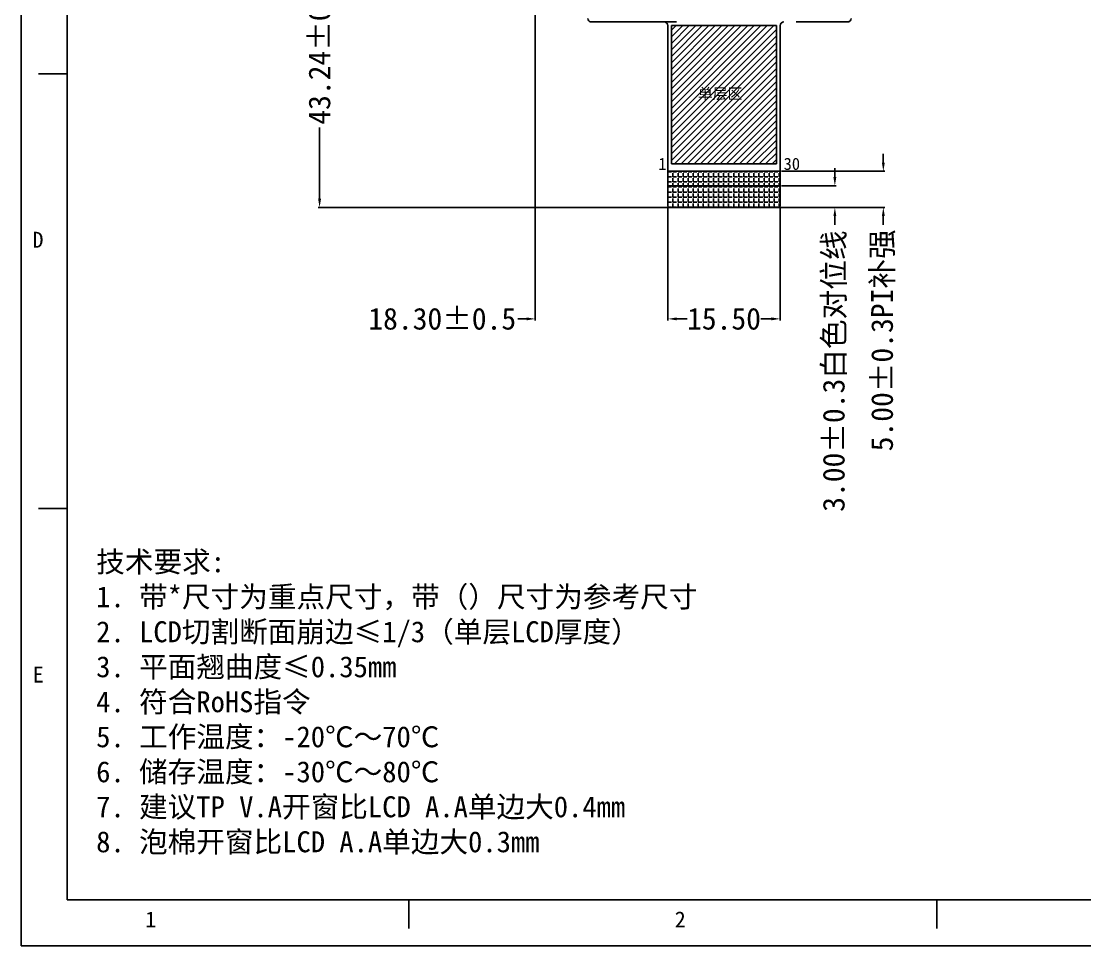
# Model space of a CAD drawing. Header units: millimetres. Extents: x 1248 to 1672, y 459 to 760.
# Drawn here: x 1248.1 to 1394.9, y 458.9 to 586.4 of the extents above; entities that cross this region are included whole.
import ezdxf

# ---------------------------------------------------------------- set-up
doc = ezdxf.new("R2010")
doc.units = ezdxf.units.MM
for name, color, linetype in [('dim', 4, 'Continuous'), ('DIM（标注）', 3, 'Continuous'), ('FPC', 7, 'Continuous')]:
    doc.layers.add(name, color=color, linetype=linetype)
doc.layers.add('DIM-S', color=3, linetype='Continuous', lineweight=5)
doc.styles.add('宋', font='', dxfattribs={"height": 2})
doc.styles.add('宋体', font='')
doc.styles.get('宋').set_extended_font_data('NSimSun')
doc.styles.get('宋体').set_extended_font_data('SimSun')
doc.dimstyles.new('LYLCM', dxfattribs={"dimtxt": 3, "dimasz": 1.2, "dimexe": 0.2, "dimexo": 0.2, "dimgap": 0.09, "dimtad": 0, "dimzin": 0, "dimdsep": 46, "dimtxsty": '宋体', "dimcen": 0.1, "dimadec": 0, "dimazin": 0, "dimtfac": 1, "dimtofl": 0, "dimtmove": 0, "dimatfit": 0, "dimldrblk": 'CLOSEDBLANK', "dimfxl": 1, "dimtolj": 1, "dimtzin": 0, "dimarcsym": 0})

# ---------------------------------------------------------------- blocks, each defined once
blk = doc.blocks.new('*D22')
at = {"layer": 'Defpoints', "color": 0}
for p in [(1319.02, 603.98), (1289.25, 560.74), (1340.47, 560.74)]:
    blk.add_point(p, dxfattribs=at)
at = {"layer": 'DIM-S', "color": 0, "lineweight": -2}
for p, q in [((1318.82, 603.98), (1289.05, 603.98)), ((1289.25, 602.78), (1289.25, 592.97)), ((1289.25, 561.94), (1289.25, 571.75)), ((1340.27, 560.74), (1289.05, 560.74))]:
    blk.add_line(p, q, dxfattribs=at)
at = {"layer": 'DIM-S', "color": 0}
for points in [[(1289.05, 602.78), (1289.45, 602.78), (1289.25, 603.98)], [(1289.05, 561.94), (1289.45, 561.94), (1289.25, 560.74)]]:
    blk.add_solid(points, dxfattribs=at)
at = {"layer": 'DIM-S', "color": 7, "insert": (1289.25, 582.36), "char_height": 3, "attachment_point": 5, "rotation": 90, "style": '宋体'}
blk.add_mtext('\\A1;43.24%%P0.5', dxfattribs=at)
blk = doc.blocks.new('_ClosedBlank')
at = {"color": 0, "linetype": 'ByBlock', "lineweight": -2}
for p, q in [((-1, 0.17), (0, 0)), ((-1, 0.17), (-1, -0.17)), ((0, 0), (-1, -0.17))]:
    blk.add_line(p, q, dxfattribs=at)
blk = doc.blocks.new('*D23')
at = {"layer": 'Defpoints', "color": 0}
for p in [(1319.02, 603.98), (1337.32, 560.94), (1319.02, 545.36)]:
    blk.add_point(p, dxfattribs=at)
at = {"layer": 'DIM-S', "color": 0, "lineweight": -2}
for p, q in [((1319.02, 603.78), (1319.02, 545.16)), ((1337.32, 560.74), (1337.32, 545.16)), ((1317.82, 545.36), (1316.62, 545.36)), ((1338.52, 545.36), (1339.72, 545.36))]:
    blk.add_line(p, q, dxfattribs=at)
at = {"layer": 'DIM-S', "color": 0}
for points in [[(1317.82, 545.56), (1317.82, 545.16), (1319.02, 545.36)], [(1338.52, 545.56), (1338.52, 545.16), (1337.32, 545.36)]]:
    blk.add_solid(points, dxfattribs=at)
at = {"layer": 'DIM-S', "color": 7, "insert": (1306.18, 545.36), "char_height": 3, "attachment_point": 5, "style": '宋体'}
blk.add_mtext('\\A1;18.30%%P0.5', dxfattribs=at)
blk = doc.blocks.new('*D30')
at = {"layer": 'Defpoints', "color": 0}
for p in [(1337.32, 560.94), (1352.82, 560.94), (1352.82, 545.36)]:
    blk.add_point(p, dxfattribs=at)
at = {"layer": 'DIM（标注）', "color": 0, "lineweight": -2}
for p, q in [((1337.32, 560.74), (1337.32, 545.16)), ((1352.82, 560.74), (1352.82, 545.16)), ((1338.52, 545.36), (1339.97, 545.36)), ((1351.62, 545.36), (1350.17, 545.36))]:
    blk.add_line(p, q, dxfattribs=at)
at = {"layer": 'DIM（标注）', "color": 0}
for points in [[(1338.52, 545.56), (1338.52, 545.16), (1337.32, 545.36)], [(1351.62, 545.56), (1351.62, 545.16), (1352.82, 545.36)]]:
    blk.add_solid(points, dxfattribs=at)
at = {"layer": 'DIM（标注）', "color": 0, "insert": (1345.07, 545.36), "char_height": 3, "attachment_point": 5, "style": '宋体'}
blk.add_mtext('\\A1;15.50', dxfattribs=at)
blk = doc.blocks.new('*D31')
at = {"layer": 'Defpoints', "color": 0}
for p in [(1352.82, 563.74), (1352.62, 560.74), (1360.37, 560.74)]:
    blk.add_point(p, dxfattribs=at)
at = {"layer": 'DIM（标注）', "color": 0, "lineweight": -2}
for p, q in [((1360.37, 564.94), (1360.37, 566.14)), ((1353.02, 563.74), (1360.57, 563.74)), ((1352.82, 560.74), (1360.57, 560.74)), ((1360.37, 559.54), (1360.37, 558.34))]:
    blk.add_line(p, q, dxfattribs=at)
at = {"layer": 'DIM（标注）', "color": 0}
for points in [[(1360.17, 564.94), (1360.57, 564.94), (1360.37, 563.74)], [(1360.17, 559.54), (1360.57, 559.54), (1360.37, 560.74)]]:
    blk.add_solid(points, dxfattribs=at)
at = {"layer": 'DIM（标注）', "color": 0, "insert": (1360.37, 538.15), "char_height": 3, "attachment_point": 5, "rotation": 90, "style": '宋体'}
blk.add_mtext('\\A1;3.00%%P0.3{\\fSimSun|b0|i0|c134|p2;白色对位线}', dxfattribs=at)
blk = doc.blocks.new('*D32')
at = {"layer": 'Defpoints', "color": 0}
for p in [(1352.82, 565.74), (1352.62, 560.74), (1367.06, 560.74)]:
    blk.add_point(p, dxfattribs=at)
at = {"layer": 'DIM（标注）', "color": 0, "lineweight": -2}
for p, q in [((1367.06, 566.94), (1367.06, 568.14)), ((1353.02, 565.74), (1367.26, 565.74)), ((1352.82, 560.74), (1367.26, 560.74)), ((1367.06, 559.54), (1367.06, 558.34))]:
    blk.add_line(p, q, dxfattribs=at)
at = {"layer": 'DIM（标注）', "color": 0}
for points in [[(1366.86, 566.94), (1367.26, 566.94), (1367.06, 565.74)], [(1366.86, 559.54), (1367.26, 559.54), (1367.06, 560.74)]]:
    blk.add_solid(points, dxfattribs=at)
at = {"layer": 'DIM（标注）', "color": 0, "insert": (1367.06, 542.4), "char_height": 3, "attachment_point": 5, "rotation": 90, "style": '宋体'}
blk.add_mtext('\\A1;5.00%%P0.3PI{\\fSimSun|b0|i0|c134|p2;补强}', dxfattribs=at)

msp = doc.modelspace()

# ---------------------------------------------------------------- hatches: boundary and pattern name
h = msp.add_hatch()
h.set_pattern_fill('ANSI31', color=0, scale=0.2, style=0)
h.set_pattern_definition([(45, (-1.7, 0), (-0.4490128, 0.4490128), [])])
h.paths.add_polyline_path([(1352.322, 585.832), (1337.822, 585.832), (1337.822, 566.74), (1352.322, 566.74)])
h.paths.add_polyline_path([(1341.083, 577.569), (1347.984, 577.569), (1347.984, 574.833), (1341.083, 574.833)], flags=24)
at = {"layer": 'FPC'}
h = msp.add_hatch(dxfattribs=at)
h.set_pattern_fill('ANGLE', color=6, scale=0.1, style=0)
h.set_pattern_definition([(0, (-3323.0664, 474.15525), (0, 0.6985), [0.508, -0.1905]), (90, (-3323.0664, 474.15525), (-0.6985, 4e-17), [0.508, -0.1905])])
h.paths.add_polyline_path([(1352.622, 560.74, 0.4142136), (1352.822, 560.94), (1352.822, 565.74), (1337.322, 565.74), (1337.322, 560.94, 0.4142136), (1337.522, 560.74)])

# ---------------------------------------------------------------- linework, layer by layer
at = {"color": 7, "linetype": 'Continuous'}
for p, q in [((1248.077, 759.652), (1248.077, 458.856)), ((1248.077, 458.856), (1672.27, 458.856))]:
    msp.add_line(p, q, dxfattribs=at)
at = {"linetype": 'Continuous'}
for p, q in [((1254.391, 753.338), (1254.391, 465.17)), ((1254.391, 579.168), (1250.445, 579.168)), ((1254.391, 519.183), (1250.445, 519.183)), ((1254.391, 465.17), (1665.955, 465.17)), ((1301.579, 465.17), (1301.579, 461.224)), ((1374.46, 465.17), (1374.46, 461.224))]:
    msp.add_line(p, q, dxfattribs=at)
at = {"color": 30}
msp.add_line((1337.822, 585.832), (1352.322, 585.832), dxfattribs=at)
at = {"color": 4, "linetype": 'Continuous'}
msp.add_line((1464.059, 465.17), (1328.581, 465.17), dxfattribs=at)
at = {"layer": 'DIM（标注）', "color": 30}
msp.add_line((1337.522, 560.74), (1352.622, 560.74), dxfattribs=at)
for centre, start, end in [((1337.522, 560.94), 180, 270), ((1352.622, 560.94), 270, 0)]:
    msp.add_arc(centre, 0.2, start, end, dxfattribs=at)
at = {"layer": 'FPC', "color": 30}
for p, q in [((1338.522, 586.332), (1326.766, 586.332)), ((1337.322, 560.94), (1337.322, 585.832)), ((1337.822, 566.74), (1337.822, 585.832)), ((1352.322, 566.74), (1352.322, 585.832)), ((1352.822, 560.94), (1352.822, 585.832)), ((1362.107, 586.332), (1355.022, 586.332)), ((1352.322, 566.74), (1337.822, 566.74)), ((1352.822, 565.74), (1337.322, 565.74)), ((1352.822, 563.74), (1337.322, 563.74)), ((1347.973, 560.74), (1338.772, 560.74))]:
    msp.add_line(p, q, dxfattribs=at)
at = {"layer": 'FPC', "color": 0, "const_width": 0.1}
msp.add_lwpolyline([(1337.322, 563.74), (1352.822, 563.74)], dxfattribs=at)
at = {"layer": 'FPC', "color": 30}
for centre, start, end in [((1326.766, 586.832), 180, 270), ((1336.822, 585.832), 0, 90), ((1353.322, 585.832), 90, 180), ((1362.107, 586.832), 270, 0)]:
    msp.add_arc(centre, 0.5, start, end, dxfattribs=at)

# ---------------------------------------------------------------- texts
at = {"color": 4, "linetype": 'Continuous', "style": '宋体'}
for s, p in [('D', (1249.642, 555.168)), ('E', (1249.68, 495.175)), ('1', (1265.206, 461.381)), ('2', (1338.276, 461.381))]:
    msp.add_text(s, height=2.21, dxfattribs=at).set_placement(p)
at = {"color": 1, "insert": (1341.458, 577.194), "char_height": 1.5, "width": 14.30643, "attachment_point": 1, "style": '宋'}
msp.add_mtext('单层区', dxfattribs=at)
at = {"layer": 'dim', "lineweight": 0, "insert": (1258.417, 513.295), "char_height": 2.89769, "width": 124.83864, "attachment_point": 1, "style": '宋体'}
msp.add_mtext('{\\C0;技术要求:\\P1. 带*尺寸为重点尺寸，带（）尺寸为参考尺寸\\P2. LCD切割断面崩边≤1/3（单层LCD厚度）\\P3. 平面翘曲度≤0.35mm\\P4. 符合RoHS指令\\P5. 工作温度：-20℃～70℃ \\P6. 储存温度：-30℃～80℃\\P7. 建议TP V.A开窗比LCD A.A单边大0.4mm\\P8. 泡棉开窗比LCD A.A单边大0.3mm}', dxfattribs=at)
at = {"layer": 'DIM（标注）', "color": 30, "width": 1.08068, "attachment_point": 1, "style": '宋体'}
for s, insert, char_height in [('1', (1336.004, 567.589), 1.665), ('30', (1353.297, 567.589), 1.6653)]:
    msp.add_mtext(s, dxfattribs=dict(at, insert=insert, char_height=char_height))

# ---------------------------------------------------------------- dimensions: what is measured, and where the dimension line sits
at = {"layer": 'DIM-S'}
dim = msp.add_linear_dim(base=(1289.25, 560.74), p1=(1319.023, 603.979), p2=(1340.472, 560.74), angle=90, text='<>%%P0.5', dimstyle='LYLCM', override={"dimtxsty": '宋体', "dimclrt": 7}, dxfattribs=at)
dim.commit()
dim.dimension.update_dxf_attribs({"geometry": '*D22', "text_midpoint": (1289.25, 582.36)})
dim = msp.add_linear_dim(base=(1319.022, 545.362), p1=(1337.322, 560.94), p2=(1319.022, 603.979), text='<>%%P0.5', dimstyle='LYLCM', override={"dimtxsty": '宋体', "dimclrt": 7}, dxfattribs=at)
dim.commit()
dim.dimension.update_dxf_attribs({"geometry": '*D23', "text_midpoint": (1306.182, 545.362)})
at = {"layer": 'DIM（标注）'}
for base, p1, text, picture, middle in [((1367.062, 560.74), (1352.822, 565.74), '<>%%P0.3PI{\\fSimSun|b0|i0|c134|p2;补强}', '*D32', (1367.062, 542.395)), ((1360.367, 560.74), (1352.822, 563.74), '<>%%P0.3{\\fSimSun|b0|i0|c134|p2;白色对位线}', '*D31', (1360.367, 538.147))]:
    dim = msp.add_linear_dim(base=base, p1=p1, p2=(1352.622, 560.74), angle=90, text=text, dimstyle='LYLCM', dxfattribs=at)
    dim.commit()
    dim.dimension.update_dxf_attribs({"geometry": picture, "text_midpoint": middle})
dim = msp.add_linear_dim(base=(1352.822, 545.362), p1=(1337.322, 560.94), p2=(1352.822, 560.94), dimstyle='LYLCM', dxfattribs=at)
dim.commit()
dim.dimension.update_dxf_attribs({"geometry": '*D30', "text_midpoint": (1345.072, 545.362), "dimtype": 160})

doc.saveas('drawing.dxf')
